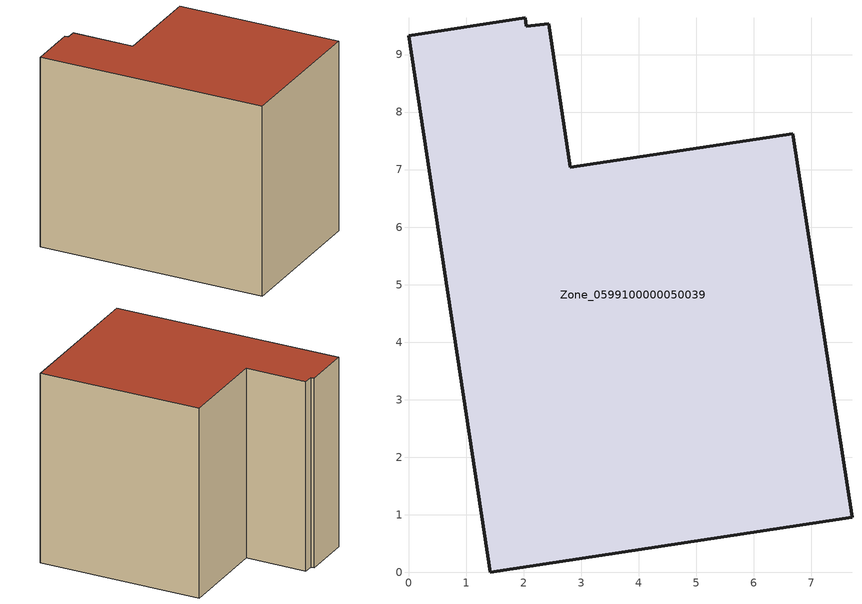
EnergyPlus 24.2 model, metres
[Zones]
Zone_0599100000050039
 floor ground (C_G): 2.04,9.49 2.44,9.54 2.81,7.04 6.68,7.62 7.71,0.96 1.42,0 0,9.33 2.03,9.64 z0
 wall outside (C_F): 1.42,0 7.71,0.96 6.68,7.62 2.81,7.04 2.44,9.54 2.04,9.49 2.03,9.64 0,9.33 1.42,0 z0:7.97
 roof outside (C_R): 2.03,9.64 0,9.33 1.42,0 7.71,0.96 6.68,7.62 2.81,7.04 2.44,9.54 2.04,9.49 z7.97
[BUILDING]
Pand.0599100000050039: North Axis=0; Terrain=City; Loads Convergence Tolerance Value=0.04; Temperature Convergence Tolerance Value=0.4; Solar Distribution=FullExterior; Maximum Number of Warmup Days=25; Minimum Number of Warmup Days=1
[Site:Location]
Rotterdam.The.Hague.AP_ZH_NLD Design_Conditions: Latitude=51.96; Longitude=4.45; Time Zone=1; Elevation=-4.5
[SITE:GROUNDTEMPERATURE:BUILDINGSURFACE]
18, 18, 18, 18, 18, 18, 18, 18, 18, 18, 18, 18
[MATERIAL] Thermal Absorptance=0.9; Solar Absorptance=0.7; Visible Absorptance=0.7
Name | Roughness | Thickness | Conductivity | Density | Specific Heat
G.TI.1946 | MediumSmooth | 0.15 | 1 | 540 | 1210
F.TI.1946 | Rough | 0.3 | 0.857143 | 1920 | 840
R.TI.1946 | MediumRough | 0.2 | 0.1 | 1500 | 1000
[CONSTRUCTION]
C_G: G.TI.1946
C_F: F.TI.1946
C_R: R.TI.1946
[ZONE]
Zone_0599100000050039: Type=1; Multiplier=1; Ceiling Height=Autocalculate; Volume=Autocalculate; Floor Area=autocalculate; Part of Total Floor Area=Yes
[ZONEINFILTRATION:DESIGNFLOWRATE]
Infil_Zone_0599100000050039: Zone or ZoneList or Space or SpaceList=Zone_0599100000050039; Schedule=AlwaysOn; Design Flow Rate Calculation Method=Flow/Area; Flow Rate per Floor Area=0.003; Constant Term Coefficient=1; Temperature Term Coefficient=0; Velocity Term Coefficient=0; Velocity Squared Term Coefficient=0
[HVACTEMPLATE:ZONE:IDEALLOADSAIRSYSTEM]
Zone_0599100000050039: Maximum Heating Supply Air Temperature=50; Minimum Cooling Supply Air Temperature=13; Maximum Heating Supply Air Humidity Ratio=0.0156; Minimum Cooling Supply Air Humidity Ratio=0.0077; Heating Limit=NoLimit; Cooling Limit=NoLimit; Dehumidification Control Type=ConstantSensibleHeatRatio; Cooling Sensible Heat Ratio=0.7; Dehumidification Setpoint=60; Humidification Control Type=None; Humidification Setpoint=30; Outdoor Air Method=None; Outdoor Air Flow Rate per Person=0.00944; Outdoor Air Flow Rate per Zone Floor Area=0; Outdoor Air Flow Rate per Zone=0; Demand Controlled Ventilation Type=None; Outdoor Air Economizer Type=NoEconomizer; Heat Recovery Type=None; Sensible Heat Recovery Effectiveness=0.7; Latent Heat Recovery Effectiveness=0.65
[ZONECONTROL:THERMOSTAT]
ThermostatControl_Zone_0599100000050039: Zone or ZoneList=Zone_0599100000050039; Control Type Schedule=DualSetpointControlType; Control 1=Thermostat_Zone_0599100000050039; Temperature Difference Between Cutout And Setpoint=0
[THERMOSTATSETPOINT:DUALSETPOINT]
Thermostat_Zone_0599100000050039: Heating Setpoint Temperature Schedule=HeatingSetpoint_Zone_0599100000050039; Cooling Setpoint Temperature Schedule=CoolingSetpoint_Zone_0599100000050039
[SCHEDULE:COMPACT]
HeatingSetpoint_Zone_0599100000050039: Through: 12/31, For: AllDays, Until: 24:00, 21
CoolingSetpoint_Zone_0599100000050039: Through: 12/31, For: AllDays, Until: 24:00, 24
DualSetpointControlType: Through: 12/31, For: AllDays, Until: 24:00, 4
AlwaysOn: Through: 12/31, For: AllDays, Until: 24:00, 1
